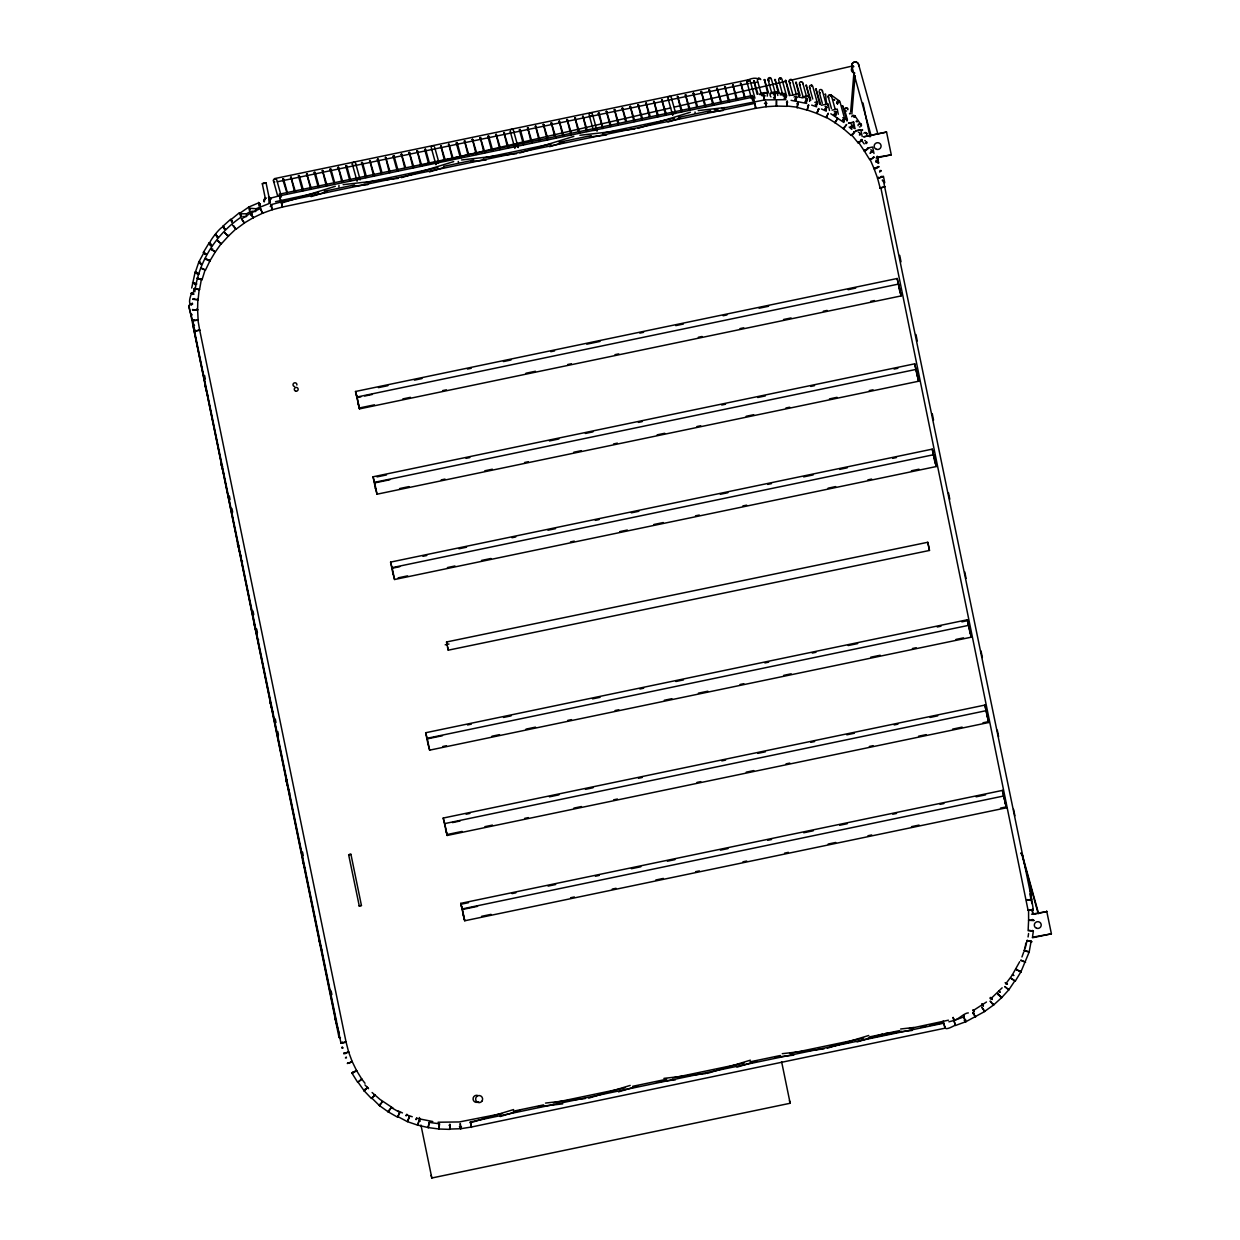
<?xml version="1.0" encoding="UTF-8"?>
<svg xmlns="http://www.w3.org/2000/svg" width="1240" height="1240" viewBox="0 0 1240 1240"><rect width="100%" height="100%" fill="white"/><g stroke="black" fill="none" stroke-linecap="round" stroke-linejoin="round"><path stroke-width="1.5" d="M769.745 78.756L769.823 77.981M774.798 94.876L774.923 98.456L774.675 95.015M210.149 244.962L210.862 243.644M786.966 106.33L787.322 101.215L786.857 106.315L776.302 106.067L776.472 100.812L776.566 106.051L765.948 106.718L765.638 101.478L766.212 106.671L755.702 108.361L754.912 103.276L755.827 108.283L282.348 207.049L281.294 201.996M769.823 78.756L769.56 77.856M223.588 228.703L224.301 227.37M754.881 103.354L281.279 201.981L282.472 207.049L272.18 209.731L270.863 204.678L272.413 209.638L262.43 213.296L260.4 208.506L262.663 213.187L253.084 217.775L252.542 216.473M797.103 107.198L786.827 105.989M408.611 1117.813L409.262 1116.744L407.34 1121.627L397.776 1116.558M828.119 113.274L826.351 117.707L816.711 113.352L816.928 112.267M828.165 113.475L826.367 117.118M250.558 215.187L252.263 213.776M190.449 303.754C197.362 302.7 184.884 310.171 191.658 293.058M192.851 309.411L193.223 310.295L197.578 310L197.842 299.274M1032.3 930.449L1033.354 930.992L1028.115 930.713L1028.611 920.235L1033.85 920.328L1032.998 919.894M428.327 1126.633L428.343 1127.594L438.867 1128.989L439.596 1123.827L429.055 1122.386L428.42 1127.563M419.043 1120.479L417.911 1125.068M796.87 107.322L807.224 110.158M807.178 109.709L808.573 105.136L808.093 105.974M450.012 1129.268L449.903 1124.138L449.655 1129.066M399.482 1112.869L397.823 1117.255M836.473 112.313L834.908 115.506L836.318 112.142M806.915 109.88L816.974 113.46L818.88 108.562L816.835 113.336L817.098 112.329M808.697 105.152L807.054 110.05M811.688 85.064L811.58 86.366M1025.387 947.794L1025.713 943.144M438.851 1127.827L438.851 1128.974M791.074 80.042L791.244 79.778M780.549 78.802L780.518 77.856L780.441 78.787M786.919 102.331L787.075 101.184L787.013 102.347M850.671 111.786L853.864 73.454M851.865 113.987L855.073 75.656M342.054 1042.143L342.147 1042.933M785.308 96.085C785.804 94.457 785.494 101.572 785.819 95.17M388.709 1110.668L388.384 1111.955L391.22 1107.522L388.167 1111.815L388.694 1110.389M838.845 102.44L839.48 100.983L830.94 94.891L830.459 96.023M853.818 132.013L854.701 131.549L851.276 135.517L843.355 128.603L846.626 124.496L843.587 128.79L835.001 122.667L837.666 118.327M836.271 114.654L835.884 115.599M428.125 1126.602L428.094 1127.548L429.087 1122.448M853.926 132.107C857.135 130.65 850.02 137.346 851.616 134.525M1019.9 971.029L1020.83 971.974L1016.226 969.463L1020.954 971.757L1029.138 952.149L1024.101 950.63L1027.309 940.338M191.704 288.005L195.083 272.366L198.927 273.823M193.471 292.16L193.983 288.719M194.835 291.803C198.524 261.501 216.442 233.662 241.692 216.737M194.107 298.887L192.851 299.305L198.075 299.786L199.222 289.122M1028.069 936.975L1028.58 933.534M1032.579 936.355L1033.354 931.147L1032.284 930.62M804.962 102.006L805.38 101.044M417.849 1124.014L417.756 1124.913L419.043 1120.154M1032.517 920.297L1032.331 919.413M439.224 1124.06L439.177 1128.912M826.119 117.165L835.249 122.822M375.178 1095.044L371.473 1097.974M854.779 115.862L853.818 117.149L854.779 115.739L853.724 116.297L854.887 115.862L861.056 124.791M861.242 139.624C864.094 138.585 857.01 145.065 858.638 142.026M811.89 85.436L811.642 86.211M265.344 198.508L262.291 183.675L264.074 182.9L266.073 182.885L269.127 197.718M785.432 96.1L785.742 95.061M417.632 1124.153L417.539 1125.083L428.125 1127.563M367.629 1087.294L364.064 1090.673L357.833 1081.885M352.842 1072.089L351.897 1073.034L357.724 1082.396L361.863 1079.188L365.01 1083.295M364.017 1090.658L364.978 1089.324M860.095 124.62L861.056 124.574M867.628 148.521C870.929 145.855 863.521 153.373 864.869 150.164M795.987 97.278L796.251 96.456L796.002 100.208L796.545 96.487L796.142 97.309M837.62 102.936L837.589 103.71M338.969 185.38L338.923 186.852M449.903 1129.066L460.582 1128.726L460.257 1123.487L460.846 1128.695L471.339 1127.036L944.942 1028.208L944.74 1027.123L943.888 1023.155L470.394 1121.905C472.564 1135.623 470.611 1119.007 470.347 1122.851L513.608 1109.552M195.238 288.44L194.432 288.781L199.531 289.742L201.438 279.047M1024.798 950.305L1029.185 951.948L1031.138 941.067M361.243 1079.436L357.74 1082.21M764.46 103.602L765.685 102.408L766.94 103.416M991.644 997.627L990.109 998.541M209.033 259.858C211.792 263.329 202.601 255.487 206.29 259.78M196.71 272.692L197.47 274.49M773.652 97.325L773.574 98.115M192.603 293.167L192.743 294.454M194.091 298.561L194.029 299.351M352.098 1073.329L356.655 1070.755L352.067 1061.347L349.169 1063.362L347.789 1063.083M877.269 166.749C882.353 165.416 872.232 170.934 874.882 167.974M397.544 1116.62L399.745 1112.838M806.388 99.913L806.852 98.89M807.535 105.989L808.371 105.043M347.867 1062.804L347.324 1063.517L352.191 1061.626L348.579 1051.861L345.077 1053.659L343.713 1053.752L344.053 1052.946M878.602 177.491L877.626 178.266L882.648 176.762L877.657 178.374L874.029 168.562L874.82 167.834M195.347 272.226L198.85 261.935L204.011 252.479M197.703 277.962L197.036 278.38L202.012 279.853L205.22 269.56M1021.946 956.97L1023.729 952.041M797.243 107.694L798.064 102.641L796.979 107.709M824.6 109.461L825.437 108.454M339.977 1037.694L339.016 1037.446L340.442 1037.741M344.115 1053.132L348.657 1052.109L346.038 1041.987L340.938 1043.227L346.084 1042.158L199.671 329.964L198.819 329.747M884.74 186.651L880.183 188.201L877.548 178.079L878.571 177.351M880.152 188.155L880.974 187.519M883.237 181.644L883.515 180.73M197.858 319.626L199.671 330.197L194.773 331.188L192.913 320.571L198.137 320.106L197.594 309.644L196.525 309.303M194.51 330.91L195.347 330.351M1031.975 903.681L1029.835 893.87M883.547 181.366L1031.696 899.155L1033.276 909.679L1028.1 910.393L1033.323 909.881L1032.254 909.478M216.303 234.856L215.574 234.376L217.155 237.631M283.542 179.118L282.642 178.948L283.542 178.932L287.169 191.983M299.321 175.817L298.422 175.661L299.321 175.646L303.459 190.557M315.115 172.531L314.201 172.36L315.115 172.345L319.254 187.271M310.635 188.635L306.668 173.647L310.837 187.054M330.894 169.229L329.979 169.074L330.894 169.058L334.506 182.109M334.196 183.83L329.979 169.244M346.673 165.943L345.759 165.773L346.673 165.773L350.812 180.683M362.452 162.657L361.553 162.487L362.452 162.471L366.591 177.398M428.823 164.238L429.66 164.067M547.181 139.547L548.096 139.531M570.865 134.618L571.764 134.602M799.723 97.386L800.637 97.386M809.89 100.456L806.109 85.002L810.79 100.269M806.651 85.529L805.752 85.544M270.227 206.429L272.103 205.669M197.594 309.706L192.433 309.814M1028.611 920.499L1028.58 909.773M816.509 103.323L817.16 102.362L816.261 105.974L817.439 102.501L816.524 103.587M205.437 270.243L210.01 260.695M1019.699 961.713L1011.995 975.462L1005.687 983.924M197.951 299.677L192.867 299.057L194.122 298.762M197.578 310L196.525 309.458M806.605 99.742C807.845 98.766 805.613 105.23 806.884 98.906M843.789 127.922L843.541 128.758M204.91 253.115L204.817 254.401M211.73 249.721L212.691 248.915M830.304 96.131L830.754 94.767L830.18 95.48M833.76 114.529L836.054 113.987M210.118 243.536C206.801 244.264 222.58 223.572 223.882 227.199M222.688 226.548L225.231 229.229M202.089 279.604L197.036 278.24L197.827 278.147M1024.255 950.553L1024.922 950.491M1031.742 941.811L1026.658 940.54M1008.802 989.784L1004.726 986.513L1008.787 989.846L1001.672 997.658L997.968 994L998.851 994.759M371.706 1097.989L379.44 1105.569L382.509 1101.663M374.868 1095.215L371.426 1098.501L364.188 1090.843L365.056 1089.418M198.865 262.089C204.879 265.406 196.897 262.26 200.043 262.26M195.176 272.087L196.494 272.118M380.029 1104.484L379.595 1105.693L388.135 1111.8M406.131 1115.861L406.844 1114.233L406.115 1115.488M1014.94 980.701L1008.941 989.66L1008.384 988.9M209.079 242.994L210.196 243.428M215.404 234.515L218.147 237.026L216.674 235.708M208.956 259.997L209.87 260.958L215.326 251.875L210.971 248.992L215.171 252.154L221.356 243.412M408.689 1117.845L409.495 1116.837L407.572 1121.72L417.57 1125.099M1025.48 962.193L1020.691 960.179L1025.48 962.24L1024.845 961.62M203.345 252.542L206.413 254.463L203.484 252.247L208.94 243.195L211.854 245.458L208.94 243.195M1015.219 981.212L1010.91 978.251L1015.359 981.01L1020.83 971.974M339.016 1037.446L192.835 324.787M199.702 330.135L194.525 331.034L195.176 330.507M359.29 906.053L348.657 854.794L349.726 854.329L350.935 854.329L361.445 905.51L359.244 905.882L361.445 905.51M350.935 854.329L348.765 854.871M335.606 1019.079L189.054 306.358M1028.1 910.393L880.788 187.504M838.907 102.254L838.891 101.509M835.202 113.413L834.613 114.359L835.109 113.662M231.756 220.674C234.159 223.526 228.796 215.745 231.911 222.565M240.297 214.272L240.421 216.24M235.647 228.764L233.647 225.649M790.438 82.832L790.5 82.724A1.705 1.659 -15.5 0 1 789.865 82.445M259.005 204.213L258.912 205.979M837.527 103.059L837.605 103.866M843.851 127.457L843.448 128.635M847.401 108.655L846.827 108.469M851.369 134.555L858.204 142.957M380.029 1104.205L379.394 1105.538M877.765 163.013L877.657 162.858A1.705 1.659 -15.5 0 0 877.424 162.409M415.989 1119.441L416.749 1117.86L416.16 1119.612M340.985 1043.243L194.525 331.034M826.568 107.183L825.84 110.298L826.755 107.275M843.138 120.435L844.611 120.094M852.423 127.177C854.453 122.931 853.74 128.526 850.299 127.286M784.548 97.231L784.176 98.487M795.073 98.627L794.732 100.115M842.425 120.389L843.526 119.691M869.891 159.247L872.309 158.689L873.58 156.922M815.223 104.641L816.571 103.974M192.401 303.149L192.03 304.389M858.39 142.026L864.373 151.048M965.743 1019.869L964.131 1020.241M461.45 1126.633L459.404 1126.679M973.043 1013.7L974.129 1013.188M843.107 120.419L843.882 119.598M221.479 243.706L228.439 236.049L224.533 232.562L228.222 236.267L235.988 228.858M1002.137 987.83L990.729 998.836M266.058 182.977L262.338 183.752M720.998 103.044L717.03 88.056L721.184 101.463M744.667 98.1L740.699 83.127L744.868 96.519M853.678 128.169L854.53 128.325M269.204 200.399L268.894 202.337M826.863 107.151L826.956 107.058A1.705 1.659 -15.5 0 0 825.08 106.439M858.142 142.802L862.218 139.577L861.165 139.841M784.688 93.527L773.977 93.124M869.891 158.952L874.123 168.795L878.974 166.811L877.533 166.78M373.783 1095.447L374.992 1094.688L373.86 1095.509M225.215 229.245L222.874 226.3L230.749 219.17M1000.432 996.309L1001.502 997.782L993.643 1004.943L990.109 1001.099L993.426 1005.098L984.885 1011.22M382.137 1101.709L379.626 1105.724M864.916 149.885L864.202 150.784L869.721 159.697L874.309 157.217L873.518 157.124M352.733 1072.352L352.021 1073.251L356.5 1070.492L361.94 1079.327M1033.354 931.193L1028.642 930.202M192.743 324.849L194.525 325.423M837.651 118.591L835.047 122.683M342.038 1047.211L342.813 1047.846M870.232 153.186L872.836 150.939L871.131 151.342M231.198 219.449L239.475 212.676L241.552 215.853L239.49 212.815M235.894 229.322L244.419 222.999L241.459 218.891M986.482 1001.998L973.121 1010.631M346.286 1057.038L345.449 1057.952L346.471 1057.782M259.191 204.026L260.385 203.81M342.426 1047.226L341.76 1047.986L342.86 1048.017M796.746 103.819L797.94 103.602M871.705 152.381C874.169 149.947 870.945 151.962 870.216 153.156M860.235 124.527L861.257 124.264M239.971 213.156L248.806 207.049L250.108 209.374L248.822 207.173M246.249 213.993L250.79 211.249M253.006 217.697L250.837 213.063L251.906 215.109L250.604 213.156L241.707 218.86M244.156 223.107L253.301 217.667L252.697 216.396M981.816 1007.314L984.73 1011.499L965.821 1021.745M876.045 161.867L877.533 160.611L876.432 160.565M198.834 262.028L200.322 262.229M1027.185 899.713L1026.798 900.395L1031.711 899.279L1026.55 900.163L1027.355 899.558M360.809 1079.451L361.863 1079.249M828.863 97.898L828.924 97.867A1.705 1.659 -15.5 0 1 828.32 95.666A1.705 1.659 -15.5 0 1 830.382 94.798A1.705 1.659 -15.5 0 1 831.513 96.689M845.013 118.668L843.448 121.598L845.013 118.404M199.531 289.54L194.478 288.533L195.269 288.285M859.863 133.75C862.42 133.036 858.158 137.47 859.909 133.501A1.705 1.659 -15.5 0 0 858.437 132.277M866.202 142.026C864.357 145.855 869.178 141.375 866.109 142.259M258.897 202.74L249.054 206.91L249.364 207.731M255.579 208.956L270.367 203.035M876.091 161.975L877.377 160.658M879.687 171.74L881.252 170.639L880.105 170.484M968.332 1012.925C963.341 1012.693 953.111 1025.17 953.173 1017.482M203.499 252.201L204.29 252.371M449.004 1125.269L450.244 1125.238M191.549 314.356C192.805 315.255 191.007 315.549 191.534 314.138M197.764 320.153L193.006 320.711M867.396 148.335L868.713 148.072L864.342 150.877M287.137 193.502L282.704 179.288M850.02 113.941L850.191 113.119L849.477 113.6M355.399 1070.709L356.655 1070.755L355.849 1070.725M269.266 198.958L270.134 202.197L269.654 200.151M250.046 208.367L249.085 209.544L249.705 210.924M753.3 97.356L752.556 100.688M866.047 133.316L866.899 133.44L866.093 133.409M786.455 102.284L787.632 102.316M221.231 243.892L217.263 240.544L221.325 243.831M367.644 1087.511L364.188 1090.843M879.718 171.833L881.051 170.671M964.984 1020.055L965.573 1021.807L955.575 1025.449L953.793 1020.551L963.79 1016.893L965.821 1021.729L963.62 1017.079M342.876 1042.236L342.178 1042.763M193.952 319.998L192.898 320.323L194.153 319.827M281.449 203.112L335.312 186.294M311.07 196.633L327.283 191.642M401.404 177.677L453.685 161.603M429.428 171.942L443.858 167.508M519.777 152.985L573.857 136.369M549.615 146.692L564.029 142.259M638.15 128.293L690.432 112.236M667.972 122L680.605 118.125M500.185 1116.558L520.01 1110.451M588.721 1098.159L630.183 1085.418M618.543 1091.866L638.383 1085.775M707.079 1073.468L750.355 1060.169M736.917 1067.175L756.757 1061.084M827.266 1048.218L868.729 1035.477M857.088 1041.926L882.337 1034.176M215.574 234.298L216.411 234.732M217.434 240.343L218.674 241.118M269.158 198.493L279.45 195.827L280.612 200.276L279.604 195.843L753.068 97.077L753.874 100.766M275.512 201.686L318.541 192.464M270.878 204.693L281.154 201.965L281.403 202.911M909.168 1028.642L948.399 1020.195M948.895 1021.807L954.041 1020.474L955.079 1024.457M944.818 1027.278C945.361 1031.711 956.552 1023.852 955.327 1025.449M880.912 176.592L882.57 176.53L880.943 176.684M420.236 165.726L435.302 162.239M439.068 161.37L670.716 107.926M674.482 107.058L785.571 81.422M791.229 80.12L853.352 65.797M192.882 282.581L196.618 284.022M191.502 292.888L194.014 294.128L190.913 293.384M274.753 178.591L274.923 179.366L274.738 178.576L748.216 79.825C757.221 75.748 760.476 81.096 758.803 78.135M277.388 181.753L748.976 83.39M279.047 194.246L752.54 95.496M766.46 92.628C749.224 98.719 769.792 87.281 767.204 96.147M770.288 93.573C788.314 92.085 765.25 89.528 770.986 96.922M324.214 191.27L354.516 184.946M363.987 182.977L437.86 167.571M443.532 166.392L473.835 160.069M483.305 158.084L551.49 143.871M559.07 142.29L591.263 135.578M602.625 133.207L674.591 118.188M678.389 117.397L710.582 110.686M714.364 109.895L718.162 109.105M721.943 108.314L764.646 99.928L785.85 99.65L784.998 96.581M808.48 96.131C790.95 101.913 813.316 89.931 809.565 101.324M821.268 105.26L828.087 103.834L829.467 110.515M832.102 110.143L837.217 109.074L838.287 114.266M848.516 123.132L853.693 122.249L848.579 123.318M855.662 130.758L860.839 129.875L855.724 130.944M886.554 132.06L863.83 136.803L886.554 132.06L891.281 154.845L876.122 158.007M869.255 147.731L872.666 147.017L873.983 153.512M877.874 157.077L891.281 154.845M355.508 391.483L357.043 397.017L898.705 284.038L901.154 295.911L359.492 408.89L355.508 391.483L897.171 278.504L900.953 295.012M378.433 387.639L387.903 385.671M414.424 380.137L421.988 378.556M467.449 369.071L471.231 368.28M503.44 361.569L511.004 359.988M550.777 351.695L554.575 350.904M586.768 344.193L600.021 341.419M639.793 333.126L643.591 332.336M675.784 325.624L683.364 324.043M723.137 315.751L726.919 314.96M759.113 308.233L768.583 306.264M848.129 289.679L855.709 288.099M360.949 396.815L357.151 397.606L355.71 392.382M364.731 396.025L372.31 394.444M374.449 404.829L359.29 407.991L357.849 402.768M402.845 398.908L410.425 397.327M442.618 390.615L446.416 389.825M525.962 373.224L535.432 371.256M567.625 364.545L571.408 363.754M614.978 354.671L618.76 353.881M698.306 337.28L702.088 336.49M739.97 328.6L743.768 327.81M783.54 319.502L791.105 317.936M823.313 311.209L827.096 310.419M870.651 301.336L874.448 300.545M375.488 488.668L373.054 476.796L914.717 363.816L918.499 380.339M377.038 476.904L386.508 474.936M466.054 458.335L469.836 457.545M549.382 440.96L558.853 438.975M585.373 433.457L592.937 431.877M638.399 422.39L642.181 421.6M721.726 405.015L725.524 404.225M757.718 397.498L765.297 395.932M810.743 386.446L814.525 385.656M894.071 369.071L897.869 368.28M389.841 479.756L374.697 482.918L373.054 476.796M399.559 488.575L409.029 486.591M441.223 479.88L445.005 479.089M484.778 470.797L492.357 469.216M524.551 462.505L528.349 461.714M573.794 452.228L581.374 450.647M613.568 443.936L617.365 443.145M657.138 434.853L664.702 433.271M696.911 426.545L700.693 425.754M746.154 416.284L753.718 414.703M785.928 407.991L789.71 407.2M829.482 398.893L837.062 397.311M869.255 390.6L873.038 389.81M377.022 494.202L918.685 381.222L916.251 369.365L374.589 482.329L377.022 494.202L375.379 488.079M393.034 573.981L390.585 562.107L932.248 449.143L936.029 465.651M422.979 556.295L426.777 555.505M458.971 548.793L466.535 547.212M511.996 537.726L515.778 536.936M547.987 530.224L555.551 528.643M595.324 520.351L599.121 519.56M631.315 512.849L638.894 511.268M720.332 494.279L727.911 492.699M767.684 484.406L771.466 483.615M803.66 476.889L813.13 474.92M839.651 469.387L847.23 467.805M892.676 458.335L896.458 457.545M399.807 566.664L392.228 568.245L390.585 562.107M398.164 577.84L407.635 575.856M447.407 567.564L454.971 565.982M481.492 560.449L490.963 558.481M570.509 541.896L574.29 541.105M619.752 531.619L627.316 530.038M653.837 524.505L663.307 522.536M695.5 515.825L699.298 515.034M742.853 505.936L746.635 505.145M828.087 488.173L835.652 486.591M867.861 479.864L871.643 479.074M911.416 470.782L918.995 469.2M394.568 579.514L936.231 466.55L933.798 454.677L392.119 567.657L394.568 579.514L392.925 573.392M445.207 644.784L448.973 644.01M428.11 744.62L425.661 732.747L967.34 619.768L971.106 636.275M467.526 724.951L471.324 724.16M503.518 717.449L511.097 715.868M592.534 698.88L600.098 697.298M639.871 689.006L643.668 688.216M675.862 681.504L683.442 679.923M764.879 662.935L768.661 662.144M812.231 653.062L816.013 652.271M848.207 645.544L857.677 643.576M937.223 626.99L941.005 626.2M961.852 621.845L967.526 620.667M442.463 735.707L427.32 738.87L425.661 732.747M442.711 746.495L446.493 745.705M491.954 736.219L499.518 734.638M526.039 729.105L535.51 727.136M567.703 720.425L571.485 719.634M615.056 710.551L618.837 709.761M664.299 700.275L671.879 698.693M698.384 693.16L707.854 691.192M740.048 684.48L743.845 683.689M783.618 675.382L791.182 673.8M870.728 657.216L880.199 655.247M912.408 648.52L916.19 647.73M955.962 639.437L963.542 637.856M429.644 750.154L971.308 637.174L968.874 625.301L427.196 738.281L429.644 750.154L428.002 744.031M447.175 835.466L444.742 823.593L986.404 710.629L988.854 722.486L447.175 835.466L443.207 818.059L984.87 705.08L988.652 721.603L982.963 722.781M466.132 814.215L469.914 813.424M549.46 796.84L558.93 794.855M585.451 789.337L593.014 787.757M638.476 778.271L642.258 777.48M721.804 760.895L725.601 760.105M757.795 753.378L765.375 751.796M810.821 742.326L814.618 741.536M846.812 734.824L854.391 733.243M894.164 724.935L897.946 724.144M930.14 717.433L937.719 715.852M452.43 822.601L460.009 821.02M462.132 831.42L446.989 834.566L445.532 829.343M484.871 826.677L492.435 825.096M524.644 818.369L528.426 817.594M573.888 808.108L581.452 806.527M613.645 799.816L617.443 799.025M696.989 782.425L700.771 781.634M746.232 772.163L753.796 770.582M786.005 763.871L789.787 763.081M869.333 746.48L873.115 745.689M918.577 736.219L926.156 734.638M952.661 729.105L962.132 727.12M460.738 903.371L462.288 908.92L1003.951 795.941L1006.384 807.813L464.721 920.777L460.738 903.371L1002.416 790.407L1006.198 806.915L1000.51 808.093M468.518 902.689L460.939 904.27L462.396 909.509L477.539 906.347M512.073 893.606L515.871 892.816M548.064 886.104L555.644 884.523M595.417 876.23L599.199 875.44M631.393 868.729L640.863 866.745M667.384 861.211L674.947 859.63M720.409 850.16L727.989 848.579M767.761 840.286L771.543 839.495M803.737 832.769L813.207 830.8M839.728 825.266L847.308 823.685M892.754 814.215L896.551 813.424M940.106 804.326L943.888 803.535M976.097 796.824L985.552 794.855M481.57 916.329L491.04 914.361M570.586 897.76L574.368 896.97M612.25 889.08L616.048 888.29M655.805 879.997L663.385 878.416M695.578 871.689L699.375 870.899M742.931 861.816L746.728 861.025M784.595 853.135L788.392 852.345M828.165 844.037L835.729 842.456M867.938 835.745L871.72 834.954M911.493 826.662L919.073 825.08M1031.541 914.19L1046.839 911.571L1033.587 914.33M1032.331 937.238L1051.412 933.829L1032.471 937.765M501.968 1113.566L459.281 1121.952L438.061 1122.231M513.329 1111.195L543.632 1104.887M553.102 1102.902L625.068 1087.899M632.648 1086.318L666.748 1079.203M672.421 1078.025L744.388 1063.005M750.076 1061.827L780.379 1055.504M789.849 1053.52L863.707 1038.112M869.395 1036.935L899.698 1030.611M829.746 1046.374L850.578 1042.018M867.628 1038.469L901.712 1031.354M920.654 1027.402L926.342 1026.224M930.124 1025.434L943.376 1022.659L943.144 1021.202M431.101 1175.38L431.83 1178L790.159 1103.259L781.603 1061.657M927.768 542.268L446.539 641.979L447.19 645.234L448.26 650.179L929.488 550.452L927.784 542.283L929.473 550.436M222.89 226.285L223.789 226.951M750.634 83.173L757.64 82.057M347.758 1051.768L348.595 1051.923M698.26 110.593L724.796 107.555M707.87 112.267L723.044 110.515M579.886 135.284L634.88 128.975M589.496 136.958L606.562 134.99M461.512 159.975L516.507 153.667M471.123 161.634L486.297 159.898M343.139 184.667L398.133 178.358M352.764 186.326L367.923 184.59M900.643 1028.999L913.911 1027.479M885.608 1033.494L912.16 1030.44M782.269 1053.69L823.995 1048.901M774.814 1057.317L793.786 1055.131M663.896 1078.381L705.622 1073.592M656.456 1081.993L675.413 1079.823M545.523 1103.073L585.357 1098.501M538.082 1106.685L562.728 1103.863M1027.278 940.509L1031.757 941.718L1031.091 941.253M400.039 1112.605L390.972 1107.366M347.82 1051.938L348.657 1052.109M862.498 129.58L862.498 130.479M246.481 213.761L241.428 213.807M243.118 216.566L246.651 216.535M193.998 325.392L192.665 325.221M817.811 109.337L818.695 109.647M1032.238 909.323L1033.292 909.618M785.462 96.767L786.346 97.092M217.419 240.421L218.24 240.947M780.177 94.844L785.478 95.031M449.717 1129.377L439.131 1129.02L439.022 1127.842M205.112 270.041L200.632 268.228L201.485 267.979M196.649 283.913L192.479 282.844M250.542 208.335L256.076 208.738M252.03 211.234L255.719 211.498M1030.827 898.954L1031.029 899.047M345.231 1041.941L346.084 1042.158M209.777 260.989L205.251 258.509L206.383 258.618M791.105 100.347L806.666 103.447L805.798 100.362M432.807 1121.534L417.26 1118.449M201.422 268.135L205.142 269.762M1007.469 984.002L1005.16 982.638L1007.298 984.219M885.004 186.682L880.137 188.031M1033.184 920.126L1033.866 920.529L1028.627 920.297M1013.716 975.307L1012.413 974.749L1013.685 975.539M198.896 273.916L195.114 272.474M232.593 225.246L235.879 229.322M1000.045 992.232L998.836 991.21M201.283 264.724L200.276 263.887M1017.343 969.649L1016.351 969.37L1017.265 970.191M811.658 105.121L816.664 106.811M407.247 1115.07L412.254 1116.76M821.469 108.981L826.274 111.15L825.422 108.066M397.637 1110.745L402.442 1112.9M211.095 246.187L210.196 245.241M983.429 1005.81L981.739 1003.827L983.274 1005.966M981.832 1007.19L984.684 1011.53M1001.424 997.828L997.828 994.108L998.463 995.054M194.912 284.642L194.076 283.635M1000.014 991.954L998.898 991.163M830.831 113.77L843.929 122.481L843.076 119.397M393.08 1108.126L379.983 1099.415L372.093 1092.518M388.353 1111.924L397.498 1117.178M1019.977 970.889L1020.97 971.726M974.113 1011.437L973.105 1009.996M972.92 1012.553L975.616 1017.033M849.183 127.069L851.818 129.363L850.966 126.294M214.303 251.131L215.187 252.123M820.601 104.114L815.92 88.846L819.687 104.315M519.452 129.906L520.211 129.394L519.374 129.75L523.513 144.661M487.878 136.493L488.653 135.982L487.816 136.323L491.954 151.249M456.32 143.081L457.079 142.554L456.243 142.91L459.87 155.961M424.746 149.653L425.521 149.141L424.685 149.498L428.823 164.409M393.188 156.24L393.948 155.728L393.111 156.085L397.25 170.996M377.394 159.542L378.169 159.014L377.332 159.371L381.471 174.282M1000.696 996.402L1001.688 997.642M227.602 234.98L228.439 236.019M364.947 1084.891L368.528 1088.705M250.821 213.032L260.632 208.413M991.054 997.627L992.232 999.332L990.791 997.487M253.146 217.527L250.588 213.218M992.899 1003.78L993.659 1004.912M227.494 235.104L228.253 236.189M862.141 141.143L864.249 143.902M992.635 1003.687L993.457 1005.082M975.369 1017.126L972.92 1012.599M963.651 1015.018L964.317 1016.18L963.852 1014.94M243.97 222.565L241.49 218.69M973.059 1010.027L973.818 1011.251M965.573 1021.807L964.829 1019.9M842.875 106.144L841.96 106.33L842.875 106.144L847.013 121.055M824.91 94.178C826.584 92.055 824.832 102.377 828.026 105.369M815.548 89.389L816.462 89.203M800.126 95.511L795.956 82.119L799.211 95.697M795.599 82.646L796.499 82.46M790.236 95.48L785.556 80.213L789.322 95.681M785.183 80.755L786.098 80.569M779.154 92.737L775 79.344L778.255 92.938M774.628 79.871L775.543 79.685M768.552 92.876L764.398 79.484L767.653 93.078M764.026 80.027L764.941 79.825M758.012 94.038L753.843 80.647L757.097 94.24M753.471 81.174L754.385 80.987M740.342 83.653L741.241 83.468M737.49 100.037L732.809 84.769L736.576 100.223M732.437 85.312L733.351 85.111M729.601 101.68L724.749 86.475L728.686 101.866M724.548 86.955L725.462 86.769M716.658 88.598L717.572 88.412M713.822 104.966L709.14 89.698L712.907 105.167M708.769 90.241L709.683 90.055M705.932 106.625L701.236 91.357L705.018 106.811M700.879 91.884L701.793 91.698M697.515 106.392L693.346 93L696.601 106.593M692.99 93.543L693.904 93.341M690.138 109.91L685.457 94.643L689.239 110.097M685.1 95.185L685.999 94.984M682.248 111.553L677.567 96.286L681.349 111.74M677.211 96.829L678.11 96.642M665.957 112.98L661.788 99.572L665.554 115.041M661.416 100.115L662.331 99.928M658.58 116.498L653.899 101.231L657.665 116.684M653.527 101.758L654.441 101.572M650.163 116.281L646.009 102.874L649.264 116.467M645.637 103.416L646.552 103.215M642.274 117.924L638.104 104.517L641.886 119.97M637.747 105.059L638.662 104.873M634.896 121.427L630.214 106.159L633.996 121.613M629.858 106.702L630.773 106.516M626.495 121.21L622.325 107.802L625.58 121.396M621.968 108.345L622.868 108.159M618.605 122.853L614.436 109.461L618.218 124.915M614.079 109.988L614.978 109.802M611.227 126.372L606.375 111.166L610.312 126.558M606.189 111.647L607.089 111.445M599.199 113.103L598.284 113.29L602.981 128.557L599.199 113.103L598.284 113.29M603.337 128.014L602.423 128.201M587.558 131.3L582.878 116.033L586.644 131.502M582.505 116.575L583.42 116.39M579.669 132.959L574.972 117.692L578.243 131.269M574.616 118.218L575.531 118.033M571.253 132.726L567.083 119.334L570.865 134.788M566.726 119.877L567.641 119.675M563.875 136.245L559.193 120.977L562.976 136.431M558.837 121.52L559.736 121.334M555.985 137.888L551.304 122.621L554.559 136.214M550.947 123.163L551.846 122.977M547.584 137.671L543.414 124.264L547.181 139.733M543.058 124.806L543.957 124.62M540.206 141.174L535.525 125.907L539.292 141.375M535.153 126.449L536.067 126.263M532.317 142.833L527.636 127.565L530.89 141.159M527.264 128.092L528.178 127.906M508.648 147.762L503.952 132.494L507.207 146.088M503.595 133.036L504.51 132.85M500.232 147.544L496.062 134.137L499.844 149.606M495.706 134.68L496.604 134.494M484.964 152.706L480.283 137.439L483.538 151.032M479.927 137.981L480.825 137.78M476.563 152.489L472.393 139.082L476.16 154.535M472.021 139.624L472.936 139.438M469.185 155.992L464.504 140.725L468.271 156.178M464.132 141.267L465.046 141.081M453.406 159.293L448.725 144.026L452.492 159.48M448.353 144.553L449.268 144.367M445.517 160.936L440.82 145.669L444.602 161.123M440.464 146.212L441.378 146.01M421.832 165.866L417.151 150.598L420.933 166.067M416.795 151.141L417.694 150.954M413.943 167.524L409.262 152.241L413.029 167.71M408.89 152.784L409.805 152.597M405.542 167.292L401.373 153.9L404.628 167.493M401 154.442L401.915 154.241M390.274 172.453L385.594 157.185L389.36 172.639M385.221 157.728L386.136 157.542M374.48 175.739L369.799 160.472L373.581 175.941M369.442 161.014L370.357 160.828M361.553 162.657L365.692 177.583M345.774 165.958L349.897 180.869M342.922 182.327L338.241 167.059L342.007 182.513M337.869 167.601L338.784 167.416M327.143 185.628L322.462 170.361L326.228 185.814M322.09 170.888L323.005 170.702M314.201 172.546L318.339 187.457M306.311 174.189L307.226 174.003M295.57 192.2L290.888 176.933L294.671 192.401M290.532 177.475L291.431 177.289M269.08 199.02L269.483 200.322M259.144 202.817L260.199 205.809L258.633 202.353M953.607 1018.738L954.087 1019.916L953.141 1017.482M460.567 1128.726L460.35 1126.602L460.831 1128.695M755.687 108.299L755.47 107.183M695.005 112.019L695.221 113.042M458.257 161.401L458.475 162.425M877.982 134.369L858.638 64.651A3.488 3.41 -15.5 0 0 853.895 62.217A3.488 3.41 -15.5 0 0 852.345 67.285M883.423 176.22L884.74 182.714M851.818 66.061L871.162 135.796M899.698 255.347L901.015 261.841M915.957 334.49L917.274 340.985M855.011 128.743L853.632 122.062M899.512 289.788L901.154 295.911M932.232 413.618L933.549 420.112M844.611 109.725L847.416 119.877M917.042 375.1L918.685 381.222M948.491 492.761L949.809 499.239M844.75 119.056L840.054 102.13A1.705 1.659 -15.5 0 0 837.434 101.107A1.705 1.659 -15.5 0 0 837.449 103.881M934.588 460.428L936.231 466.55M964.766 571.888L966.084 578.382M831.513 96.038L835.264 109.57M834.535 113.305L835.388 116.39M828.18 96.736L831.466 108.578M981.026 651.015L982.359 657.51M822.399 90.799L826.15 104.346M969.665 631.052L971.308 637.174M997.301 730.159L998.619 736.653M819.066 91.496L822.337 103.339M1013.56 809.286L1014.894 815.78M987.195 716.364L988.854 722.486M812.743 99.014L809.457 87.172A1.705 1.659 -15.5 0 0 810.185 88.226M1022.442 855.383L1038.593 913.632M1022.582 857.321L1038.066 913.183M1029.835 888.413L1031.153 894.908M1006.384 807.813L1002.416 790.407M802.776 83.096L806.527 96.627M803.195 97.325L799.443 83.793A1.705 1.659 -15.5 0 0 800.172 84.847M792.468 80.709L796.235 94.24M789.136 81.406L792.903 94.938M791.399 95.341L798.173 93.728L798.916 97.263M778.643 80.011L782.394 93.543M775.124 92.473L771.357 78.942A1.705 1.659 -15.5 0 0 769.591 77.624A1.705 1.659 -15.5 0 0 767.994 79.205A1.705 1.659 -15.5 0 0 769.374 80.925M768.025 79.639L771.792 93.171M757.423 80.29L761.654 95.511M750.262 81.267L754.958 98.177M746.929 81.964L751.626 98.874A1.705 1.659 -15.5 0 1 751.874 97.619M675.568 112.949L671.351 97.727A1.705 1.659 -15.5 0 0 668.019 97.774M668.019 98.425L672.7 115.335M592.441 114.189L597.122 131.099A1.705 1.659 -15.5 0 0 594.038 130.541M593.325 130.107L589.109 114.871A1.705 1.659 -15.5 0 1 592.178 113.584M520.288 129.549L523.9 142.616M789.431 1100.655L790.159 1103.259M513.515 130.634L518.212 147.56M510.183 131.332L514.879 148.258A1.705 1.659 -15.5 0 1 517.964 146.956M488.715 136.137L492.854 151.063M457.157 142.724L461.296 157.635M434.604 147.095L438.836 162.332M431.272 147.792L435.969 164.719M425.584 149.311L429.722 164.222M394.026 155.883L398.164 170.81M378.247 159.185L381.858 172.236M359.91 178.792L355.694 163.556A1.705 1.659 -15.5 0 0 353.369 162.378A1.705 1.659 -15.5 0 0 352.61 164.858M352.362 164.254L357.058 181.18M298.422 175.832L302.56 190.743M276.784 180.017L281.464 196.943M273.451 180.715L277.667 195.935M443.207 818.059L444.85 824.182M463.078 914.655L464.519 919.894M188.744 306.699L192.959 321.92M205.003 385.826L207.824 395.978M221.278 464.969L223.619 473.417M237.537 544.096L241.288 557.628M253.812 623.24L257.099 635.066M270.072 702.367L273.358 714.209M286.347 781.495L289.633 793.337M302.606 860.638L305.428 870.774M318.882 939.765L321.703 949.918M335.156 1018.893L339.373 1034.129M944.43 1025.713L943.841 1023.543M944.554 1026.209L945.051 1028.177M943.206 1021.45L943.516 1022.674M755.811 108.283L755.563 107.167M944.927 1028.208L944.679 1027.092M470.41 1121.921L470.657 1123.022M446.555 641.995L447.268 645.312M448.229 650.163L447.532 646.861M748.557 81.267L748.232 79.825L748.588 81.267M231.896 508.539L232.671 512.136M256.68 629.037L257.44 632.632M331.111 990.884L331.886 994.588M863.009 103.013L870.015 136.896M1046.684 911.028L1051.412 933.829M1032.3 910.78L1032.998 914.113M1032.254 910.594L1032.936 913.927M897.171 278.504L899.62 290.377M914.717 363.816L917.151 375.689M932.248 449.143L934.697 461.001M967.34 619.768L969.773 631.64M984.87 705.08L987.319 716.952M860.777 129.689L862.203 136.555M777.062 91.977L777.806 95.496M357.043 397.017L359.492 408.89M462.288 908.92L464.721 920.777M419.384 1117.488L420.174 1121.27M420.949 1125.052L431.83 1178M302.545 852.051L303.257 855.646M275.28 718.952L275.993 722.548M277.776 731.538L278.488 735.15M253.022 611.041L253.735 614.637M229.338 495.938L230.051 499.55M204.569 375.441L205.282 379.037M764.46 99.634L763.701 95.356L763.793 96.177M753.564 98.812L753.827 100.502M764.382 99.882L763.98 95.325L763.949 96.162M294.593 386.554A1.938 1.891 -15.5 0 1 293.058 384.338A1.938 1.891 -15.5 0 1 295.337 382.819A1.938 1.891 -15.5 0 1 296.856 385.036M1020.799 852.98A3.875 3.782 -15.5 0 1 1022.442 856.855M263.95 201.702A3.875 3.782 -15.5 0 1 265.577 197.78M268.491 197.175A3.875 3.782 -15.5 0 1 270.94 198.756M1021.14 853.647A3.565 3.534 61.6 0 1 1022.039 855.12M1021.543 854.236A3.488 3.41 -15.5 0 1 1022.07 855.461M854.841 73.098A3.565 3.333 4.8 0 1 853.864 66.557M851.818 66.263A3.565 3.333 4.8 0 1 855.088 62.031A3.565 3.333 4.8 0 1 858.716 66.077M268.538 197.548A3.565 3.208 -44.7 0 1 270.785 199.129M264.353 201.453A3.565 3.208 -44.7 0 1 264.817 199.501M265.205 198.927A3.565 3.208 -44.7 0 1 265.964 198.214M264.337 201.624A3.488 3.41 -15.5 0 1 265.794 198.09M269.669 198.043A3.488 3.41 -15.5 0 1 270.63 198.974M336.49 1020.195A1.705 1.659 -15.5 0 1 335.87 1019.947M335.404 1019.497A1.705 1.659 -15.5 0 1 335.404 1017.637M319.13 940.37A1.705 1.659 -15.5 0 1 319.13 938.51M303.335 861.691A1.705 1.659 -15.5 0 1 303.335 858.917M287.076 782.548A1.705 1.659 -15.5 0 1 287.06 779.774M270.8 703.421A1.705 1.659 -15.5 0 1 270.336 701.111M254.541 624.278A1.705 1.659 -15.5 0 1 254.06 621.968M258.494 640.15A1.705 1.659 -15.5 0 1 258.494 639.499M238.886 545.399A1.705 1.659 -15.5 0 1 237.537 543.446M242.482 561.611A1.705 1.659 -15.5 0 1 242.234 561.023M222.611 466.256A1.705 1.659 -15.5 0 1 221.278 464.318M205.267 386.43A1.705 1.659 -15.5 0 1 205.251 384.571M188.992 307.303A1.705 1.659 -15.5 0 1 191.347 304.947M274.784 182.001A1.705 1.659 -15.5 0 1 273.699 179.459A1.705 1.659 -15.5 0 1 276.52 179.428M278.396 196.369A1.705 1.659 -15.5 0 1 281.216 196.339M355.694 164.207A1.705 1.659 -15.5 0 1 355.446 164.811M357.058 180.529A1.705 1.659 -15.5 0 1 360.127 179.877M431.272 147.142A1.705 1.659 -15.5 0 1 433.876 146.041M435.969 164.067A1.705 1.659 -15.5 0 1 438.572 162.967M511.531 132.633A1.705 1.659 -15.5 0 1 510.446 131.936M510.446 130.076A1.705 1.659 -15.5 0 1 513.267 130.045M592.441 114.84A1.705 1.659 -15.5 0 1 592.178 115.444M591.108 116.157A1.705 1.659 -15.5 0 1 589.822 115.925M672.7 114.684A1.705 1.659 -15.5 0 1 675.32 113.584M747.193 82.553A1.705 1.659 -15.5 0 1 747.643 80.244A1.705 1.659 -15.5 0 1 750.014 80.662M752.339 97.154A1.705 1.659 -15.5 0 1 754.23 97.123M757.423 79.639A1.705 1.659 -15.5 0 1 760.755 79.593M762.368 95.945A1.705 1.659 -15.5 0 1 765.204 95.914M773.435 94.829A1.705 1.659 -15.5 0 1 775.326 94.814M778.643 79.36A1.705 1.659 -15.5 0 1 781.975 79.314L786.656 96.224A1.705 1.659 -15.5 0 0 783.324 96.27M789.4 81.995A1.705 1.659 -15.5 0 1 789.865 79.67A1.705 1.659 -15.5 0 1 792.221 80.104M794.08 97.061A1.705 1.659 -15.5 0 1 797.165 97.619M799.443 83.142A1.705 1.659 -15.5 0 1 801.443 81.809L801.428 81.763A1.705 1.659 -15.5 0 1 802.776 83.746M805.473 98.735A1.705 1.659 -15.5 0 1 807.473 100.022M809.457 86.521A1.705 1.659 -15.5 0 1 812.789 86.475L817.47 103.4A1.705 1.659 -15.5 0 0 814.866 102.362M819.315 90.241A1.705 1.659 -15.5 0 1 822.399 91.45M820.399 92.799A1.705 1.659 -15.5 0 1 819.779 92.55M834.21 111.677A1.705 1.659 -15.5 0 1 835.946 112.359M842.751 117.769A1.705 1.659 -15.5 0 1 844.487 118.451M845.324 108.004A1.705 1.659 -15.5 0 1 847.943 109.678M846.61 111.011A1.705 1.659 -15.5 0 1 845.943 111.011M844.859 110.329A1.705 1.659 -15.5 0 1 844.859 108.469M851.291 124.651A1.705 1.659 -15.5 0 1 851.911 127.674M852.469 115.63A1.705 1.659 -15.5 0 1 855.088 117.304M851.756 116.7A1.705 1.659 -15.5 0 1 852.004 116.095M858.096 125.643A1.705 1.659 -15.5 0 1 860.095 123.644A1.705 1.659 -15.5 0 1 861.18 126.201M860.095 126.93A1.705 1.659 -15.5 0 1 859.444 126.93M864.776 140.57A1.705 1.659 -15.5 0 1 865.396 140.802M863.83 133.254A1.705 1.659 -15.5 0 1 866.915 134.463M870.883 149.668A1.705 1.659 -15.5 0 1 871.596 150.722M876.168 160.084A1.705 1.659 -15.5 0 1 876.168 160.735M882.369 179.924A1.705 1.659 -15.5 0 1 882.369 180.575M478.578 1101.709A3.565 3.488 -84.4 0 1 473.091 1099.338A3.565 3.488 -84.4 0 1 477.741 1095.494M780.239 78.632L780.518 77.856L780.239 78.632M833.823 99.495L834.582 99.991L833.823 99.495M856.298 121.21L857.057 121.706L856.298 121.21M851.183 127.1L853.244 125.442L851.183 127.1M991.985 999.502L990.233 997.518L992.031 999.487M973.183 1012.445L973.741 1013.654L973.26 1012.568M877.223 156.38L878.587 163.06L877.223 156.38M295.616 391.112A1.938 1.891 -15.5 0 0 298.127 388.911A1.938 1.891 -15.5 0 0 294.965 387.887A1.938 1.891 -15.5 0 0 295.616 391.112M1036.655 928.31A3.488 3.41 -15.5 0 0 1041.166 924.358A3.488 3.41 -15.5 0 0 1035.462 922.529A3.488 3.41 -15.5 0 0 1036.655 928.31M876.51 149.343A3.488 3.41 -15.5 0 0 881.035 145.39A3.488 3.41 -15.5 0 0 875.332 143.561A3.488 3.41 -15.5 0 0 876.51 149.343M481.833 1101.322A3.565 3.488 -84.4 0 0 479.663 1095.571A3.565 3.488 -84.4 0 0 475.865 1100.391A3.565 3.488 -84.4 0 0 481.833 1101.322"/></g></svg>
